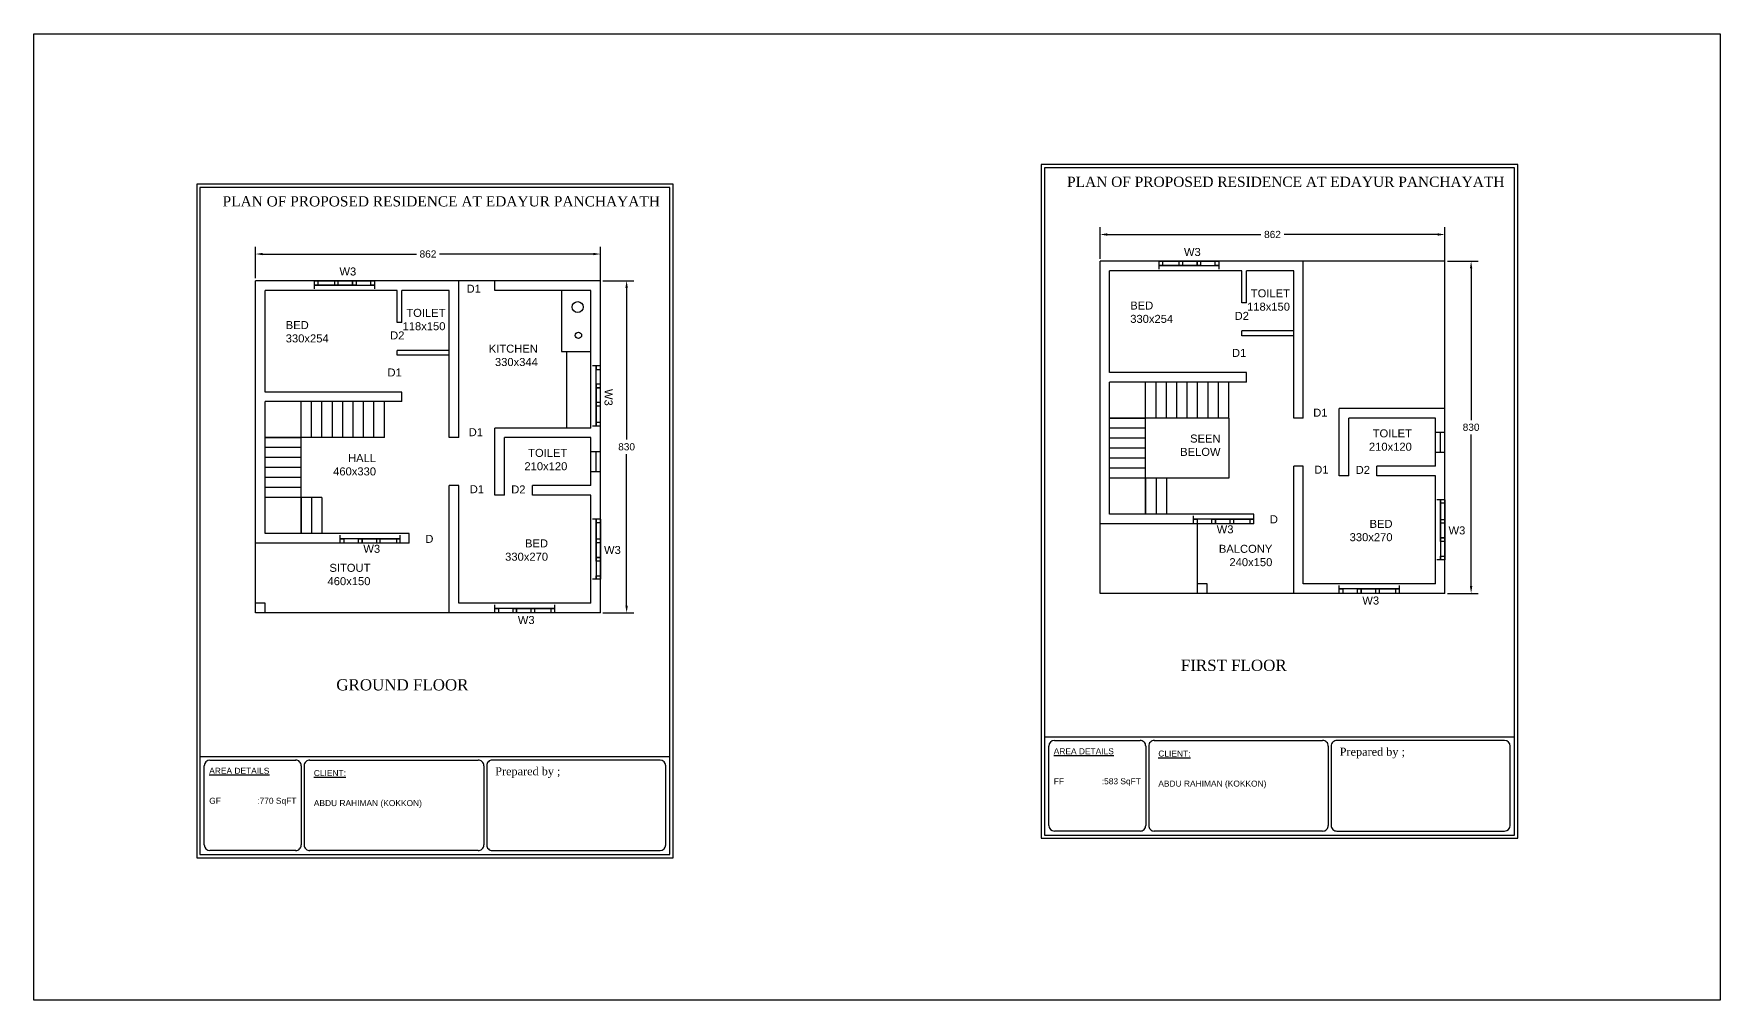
# Model space of a CAD drawing. Header units: inches. Extents: x -2903 to 3367, y -161 to 1064.
# Drawn here: x -71.7 to -29.55, y 891.74 to 915.89 of the extents above; entities that cross this region are included whole.
import ezdxf

# ---------------------------------------------------------------- set-up
doc = ezdxf.new("R2010")
doc.units = ezdxf.units.IN
doc.header["$MEASUREMENT"] = 0
doc.layers.add('--plan', color=7, linetype='Continuous')
doc.layers.add('PLAN', color=10, linetype='Continuous')
doc.styles.add('SA', font='times.ttf')
doc.styles.get("Standard").update_dxf_attribs({"font": 'arial.ttf'})
doc.dimstyles.get("Standard").update_dxf_attribs({"dimtxt": 0.18, "dimasz": 0.18, "dimexe": 0.18, "dimexo": 0.0625, "dimgap": 0.09, "dimtad": 0, "dimtih": 1, "dimtoh": 1, "dimdec": 0, "dimlfac": 100, "dimzin": 0, "dimdsep": 46, "dimtxsty": 'Standard', "dimcen": 0.09, "dimadec": 0, "dimazin": 0, "dimtfac": 1, "dimtdec": 0, "dimtofl": 0, "dimtmove": 0, "dimatfit": 3, "dimfxl": 1, "dimtolj": 1, "dimtzin": 0, "dimarcsym": 0})

# ---------------------------------------------------------------- blocks, each defined once
blk = doc.blocks.new('*D74')
at = {"color": 0, "lineweight": -2, "transparency": 16777216}
for p, q in [((-66.154, 909.781), (-66.154, 910.567)), ((-65.974, 910.387), (-62.132, 910.387)), ((-57.714, 910.387), (-61.556, 910.387)), ((-57.534, 909.781), (-57.534, 910.567))]:
    blk.add_line(p, q, dxfattribs=at)
at = {"color": 0, "transparency": 16777216}
for points in [[(-65.974, 910.417), (-65.974, 910.357), (-66.154, 910.387)], [(-57.714, 910.417), (-57.714, 910.357), (-57.534, 910.387)]]:
    blk.add_solid(points, dxfattribs=at)
at = {"layer": 'Defpoints', "color": 0, "transparency": 16777216}
for p in [(-57.534, 910.387), (-66.154, 909.719), (-57.534, 909.719)]:
    blk.add_point(p, dxfattribs=at)
at = {"color": 0, "transparency": 16777216, "insert": (-61.844, 910.387), "char_height": 0.18, "attachment_point": 5}
blk.add_mtext('\\A1;862', dxfattribs=at)
blk = doc.blocks.new('*D75')
at = {"color": 0, "lineweight": -2, "transparency": 16777216}
for p, q in [((-57.471, 909.719), (-56.701, 909.719)), ((-56.881, 909.539), (-56.881, 905.75)), ((-56.881, 901.599), (-56.881, 905.387)), ((-57.471, 901.419), (-56.701, 901.419))]:
    blk.add_line(p, q, dxfattribs=at)
at = {"color": 0, "transparency": 16777216}
for points in [[(-56.911, 909.539), (-56.851, 909.539), (-56.881, 909.719)], [(-56.911, 901.599), (-56.851, 901.599), (-56.881, 901.419)]]:
    blk.add_solid(points, dxfattribs=at)
at = {"layer": 'Defpoints', "color": 0, "transparency": 16777216}
for p in [(-57.534, 909.719), (-57.534, 901.419), (-56.881, 901.419)]:
    blk.add_point(p, dxfattribs=at)
at = {"color": 0, "transparency": 16777216, "insert": (-56.881, 905.569), "char_height": 0.18, "attachment_point": 5}
blk.add_mtext('\\A1;830', dxfattribs=at)
blk = doc.blocks.new('*D76')
at = {"color": 0, "lineweight": -2, "transparency": 16777216}
for p, q in [((-45.052, 910.269), (-45.052, 911.055)), ((-44.872, 910.875), (-41.03, 910.875)), ((-36.612, 910.875), (-40.454, 910.875)), ((-36.432, 910.269), (-36.432, 911.055))]:
    blk.add_line(p, q, dxfattribs=at)
at = {"color": 0, "transparency": 16777216}
for points in [[(-44.872, 910.905), (-44.872, 910.845), (-45.052, 910.875)], [(-36.612, 910.905), (-36.612, 910.845), (-36.432, 910.875)]]:
    blk.add_solid(points, dxfattribs=at)
at = {"layer": 'Defpoints', "color": 0, "transparency": 16777216}
for p in [(-36.432, 910.875), (-45.052, 910.207), (-36.432, 910.207)]:
    blk.add_point(p, dxfattribs=at)
at = {"color": 0, "transparency": 16777216, "insert": (-40.742, 910.875), "char_height": 0.18, "attachment_point": 5}
blk.add_mtext('\\A1;862', dxfattribs=at)
blk = doc.blocks.new('*D77')
at = {"color": 0, "lineweight": -2, "transparency": 16777216}
for p, q in [((-36.369, 910.207), (-35.599, 910.207)), ((-35.779, 910.027), (-35.779, 906.239)), ((-35.779, 902.087), (-35.779, 905.875)), ((-36.369, 901.907), (-35.599, 901.907))]:
    blk.add_line(p, q, dxfattribs=at)
at = {"color": 0, "transparency": 16777216}
for points in [[(-35.809, 910.027), (-35.749, 910.027), (-35.779, 910.207)], [(-35.809, 902.087), (-35.749, 902.087), (-35.779, 901.907)]]:
    blk.add_solid(points, dxfattribs=at)
at = {"layer": 'Defpoints', "color": 0, "transparency": 16777216}
for p in [(-36.432, 910.207), (-36.432, 901.907), (-35.779, 901.907)]:
    blk.add_point(p, dxfattribs=at)
at = {"color": 0, "transparency": 16777216, "insert": (-35.779, 906.057), "char_height": 0.18, "attachment_point": 5}
blk.add_mtext('\\A1;830', dxfattribs=at)

msp = doc.modelspace()

# ---------------------------------------------------------------- linework, layer by layer
at = {"layer": '--plan', "ltscale": 0.1}
for p, q in [((-43.582, 910.207), (-43.582, 910.007)), ((-43.582, 910.187), (-43.582, 910.097)), ((-42.537, 910.097), (-43.582, 910.097)), ((-43.492, 910.207), (-43.492, 910.097)), ((-43.492, 910.187), (-43.492, 910.097)), ((-43.082, 910.207), (-43.082, 910.097)), ((-43.082, 910.187), (-43.082, 910.097)), ((-42.992, 910.207), (-42.992, 910.097)), ((-42.992, 910.207), (-42.992, 910.097)), ((-42.627, 910.207), (-42.627, 910.097)), ((-42.627, 910.187), (-42.627, 910.097)), ((-42.537, 910.207), (-42.537, 910.097)), ((-42.537, 910.207), (-42.537, 910.097)), ((-64.684, 909.719), (-64.684, 909.519)), ((-64.684, 909.699), (-64.684, 909.609)), ((-63.639, 909.609), (-64.684, 909.609)), ((-64.594, 909.719), (-64.594, 909.609)), ((-64.594, 909.699), (-64.594, 909.609)), ((-64.184, 909.719), (-64.184, 909.609)), ((-64.184, 909.699), (-64.184, 909.609)), ((-64.094, 909.719), (-64.094, 909.609)), ((-64.094, 909.719), (-64.094, 909.609)), ((-63.729, 909.719), (-63.729, 909.609)), ((-63.729, 909.699), (-63.729, 909.609)), ((-63.639, 909.719), (-63.639, 909.609)), ((-63.639, 909.719), (-63.639, 909.609)), ((-57.644, 907.134), (-57.644, 906.089)), ((-57.534, 907.134), (-57.644, 907.134)), ((-57.534, 907.134), (-57.644, 907.134)), ((-57.554, 907.044), (-57.644, 907.044)), ((-57.534, 907.044), (-57.644, 907.044)), ((-57.534, 906.679), (-57.644, 906.679)), ((-57.534, 906.679), (-57.644, 906.679)), ((-57.554, 906.589), (-57.644, 906.589)), ((-57.534, 906.589), (-57.644, 906.589)), ((-57.534, 906.089), (-57.734, 906.089)), ((-57.554, 906.179), (-57.644, 906.179)), ((-57.534, 906.179), (-57.644, 906.179)), ((-57.554, 906.089), (-57.644, 906.089)), ((-36.432, 904.247), (-36.632, 904.247)), ((-36.452, 904.247), (-36.542, 904.247)), ((-36.542, 903.202), (-36.542, 904.247)), ((-36.452, 904.157), (-36.542, 904.157)), ((-36.432, 904.157), (-36.542, 904.157)), ((-57.534, 903.759), (-57.734, 903.759)), ((-57.554, 903.759), (-57.644, 903.759)), ((-57.644, 902.714), (-57.644, 903.759)), ((-57.554, 903.669), (-57.644, 903.669)), ((-57.534, 903.669), (-57.644, 903.669)), ((-42.257, 903.757), (-41.212, 903.757)), ((-42.257, 903.647), (-42.257, 903.757)), ((-42.257, 903.647), (-42.257, 903.757)), ((-42.167, 903.667), (-42.167, 903.757)), ((-42.167, 903.647), (-42.167, 903.757)), ((-41.802, 903.647), (-41.802, 903.757)), ((-41.802, 903.647), (-41.802, 903.757)), ((-41.712, 903.667), (-41.712, 903.757)), ((-41.712, 903.647), (-41.712, 903.757)), ((-41.302, 903.667), (-41.302, 903.757)), ((-41.302, 903.647), (-41.302, 903.757)), ((-41.212, 903.647), (-41.212, 903.847)), ((-41.212, 903.667), (-41.212, 903.757)), ((-36.452, 903.747), (-36.542, 903.747)), ((-36.432, 903.747), (-36.542, 903.747)), ((-36.432, 903.657), (-36.542, 903.657)), ((-36.432, 903.657), (-36.542, 903.657)), ((-63.58, 903.269), (-62.535, 903.269)), ((-63.58, 903.159), (-63.58, 903.269)), ((-63.58, 903.159), (-63.58, 903.269)), ((-63.49, 903.179), (-63.49, 903.269)), ((-63.49, 903.159), (-63.49, 903.269)), ((-63.125, 903.159), (-63.125, 903.269)), ((-63.125, 903.159), (-63.125, 903.269)), ((-63.035, 903.179), (-63.035, 903.269)), ((-63.035, 903.159), (-63.035, 903.269)), ((-62.625, 903.179), (-62.625, 903.269)), ((-62.625, 903.159), (-62.625, 903.269)), ((-62.535, 903.159), (-62.535, 903.359)), ((-62.535, 903.179), (-62.535, 903.269)), ((-57.554, 903.259), (-57.644, 903.259)), ((-57.534, 903.259), (-57.644, 903.259)), ((-57.534, 903.169), (-57.644, 903.169)), ((-57.534, 903.169), (-57.644, 903.169)), ((-36.452, 903.292), (-36.542, 903.292)), ((-36.432, 903.292), (-36.542, 903.292)), ((-36.432, 903.202), (-36.542, 903.202)), ((-36.432, 903.202), (-36.542, 903.202)), ((-57.554, 902.804), (-57.644, 902.804)), ((-57.534, 902.804), (-57.644, 902.804)), ((-57.534, 902.714), (-57.644, 902.714)), ((-57.534, 902.714), (-57.644, 902.714)), ((-38.617, 902.017), (-37.572, 902.017)), ((-38.617, 901.907), (-38.617, 902.017)), ((-38.617, 901.907), (-38.617, 902.017)), ((-38.527, 901.927), (-38.527, 902.017)), ((-38.527, 901.907), (-38.527, 902.017)), ((-38.162, 901.907), (-38.162, 902.017)), ((-38.162, 901.907), (-38.162, 902.017)), ((-38.072, 901.927), (-38.072, 902.017)), ((-38.072, 901.907), (-38.072, 902.017)), ((-37.662, 901.927), (-37.662, 902.017)), ((-37.662, 901.907), (-37.662, 902.017)), ((-37.572, 901.907), (-37.572, 902.107)), ((-37.572, 901.927), (-37.572, 902.017)), ((-59.719, 901.529), (-58.674, 901.529)), ((-59.719, 901.419), (-59.719, 901.529)), ((-59.719, 901.419), (-59.719, 901.529)), ((-59.629, 901.439), (-59.629, 901.529)), ((-59.629, 901.419), (-59.629, 901.529)), ((-59.264, 901.419), (-59.264, 901.529)), ((-59.264, 901.419), (-59.264, 901.529)), ((-59.174, 901.439), (-59.174, 901.529)), ((-59.174, 901.419), (-59.174, 901.529)), ((-58.764, 901.439), (-58.764, 901.529)), ((-58.764, 901.419), (-58.764, 901.529)), ((-58.674, 901.419), (-58.674, 901.619)), ((-58.674, 901.439), (-58.674, 901.529))]:
    msp.add_line(p, q, dxfattribs=at)
for p, q in [((-36.432, 901.907), (-36.432, 910.367)), ((-57.534, 901.419), (-57.534, 909.879)), ((-45.052, 901.907), (-45.052, 910.207)), ((-36.432, 910.207), (-45.052, 910.207)), ((-44.812, 910.207), (-45.052, 910.207)), ((-44.812, 907.427), (-44.812, 909.967)), ((-41.512, 909.967), (-44.812, 909.967)), ((-39.972, 910.207), (-44.212, 910.207)), ((-43.582, 910.207), (-42.082, 910.207)), ((-42.082, 910.207), (-42.082, 910.007)), ((-41.512, 909.167), (-41.512, 909.967)), ((-41.512, 909.167), (-41.512, 909.967)), ((-41.392, 909.167), (-41.392, 909.967)), ((-40.212, 909.967), (-41.392, 909.967)), ((-40.212, 906.287), (-40.212, 909.967)), ((-39.972, 906.287), (-39.972, 910.207)), ((-66.154, 901.419), (-66.154, 909.719)), ((-57.534, 909.719), (-66.154, 909.719)), ((-65.914, 909.719), (-66.154, 909.719)), ((-65.914, 906.939), (-65.914, 909.479)), ((-62.614, 909.479), (-65.914, 909.479)), ((-61.074, 909.719), (-65.314, 909.719)), ((-64.684, 909.719), (-63.184, 909.719)), ((-63.184, 909.719), (-63.184, 909.519)), ((-62.614, 908.679), (-62.614, 909.479)), ((-62.614, 908.679), (-62.614, 909.479)), ((-61.314, 909.479), (-62.494, 909.479)), ((-62.494, 908.679), (-62.494, 909.479)), ((-61.314, 905.799), (-61.314, 909.479)), ((-61.074, 905.799), (-61.074, 909.719)), ((-60.174, 909.479), (-60.174, 909.719)), ((-57.774, 909.479), (-60.174, 909.479)), ((-57.774, 906.039), (-57.774, 909.479)), ((-41.392, 909.167), (-41.512, 909.167)), ((-62.494, 908.679), (-62.614, 908.679)), ((-41.512, 908.347), (-41.512, 908.467)), ((-41.512, 908.347), (-41.512, 908.467)), ((-40.212, 908.467), (-41.512, 908.467)), ((-40.212, 908.347), (-41.512, 908.347)), ((-62.614, 907.859), (-62.614, 907.979)), ((-62.614, 907.859), (-62.614, 907.979)), ((-61.314, 907.979), (-62.614, 907.979)), ((-61.314, 907.859), (-62.614, 907.859)), ((-58.384, 907.951), (-58.384, 906.039)), ((-57.534, 907.589), (-57.734, 907.589)), ((-57.534, 906.089), (-57.534, 907.589)), ((-42.031, 907.427), (-44.812, 907.427)), ((-41.392, 907.427), (-43.512, 907.427)), ((-41.392, 907.187), (-41.392, 907.427)), ((-63.133, 906.939), (-65.914, 906.939)), ((-62.494, 906.939), (-64.614, 906.939)), ((-62.494, 906.699), (-62.494, 906.939)), ((-44.812, 903.887), (-44.812, 907.187)), ((-41.392, 907.187), (-44.812, 907.187)), ((-43.912, 903.887), (-43.912, 907.187)), ((-43.912, 906.287), (-43.912, 907.187)), ((-43.652, 906.287), (-43.652, 907.187)), ((-43.392, 906.287), (-43.392, 907.187)), ((-43.132, 906.287), (-43.132, 907.187)), ((-42.872, 906.287), (-42.872, 907.187)), ((-42.612, 906.287), (-42.612, 907.187)), ((-42.352, 906.287), (-42.352, 907.187)), ((-42.092, 906.287), (-42.092, 907.187)), ((-41.832, 906.287), (-41.832, 907.187)), ((-65.914, 903.399), (-65.914, 906.699)), ((-62.494, 906.699), (-65.914, 906.699)), ((-65.014, 903.399), (-65.014, 906.699)), ((-65.014, 905.799), (-65.014, 906.699)), ((-64.754, 905.799), (-64.754, 906.699)), ((-64.494, 905.799), (-64.494, 906.699)), ((-64.234, 905.799), (-64.234, 906.699)), ((-63.974, 905.799), (-63.974, 906.699)), ((-63.714, 905.799), (-63.714, 906.699)), ((-63.454, 905.799), (-63.454, 906.699)), ((-63.194, 905.799), (-63.194, 906.699)), ((-62.934, 905.799), (-62.934, 906.699)), ((-39.072, 904.847), (-39.072, 906.527)), ((-36.432, 906.527), (-39.072, 906.527)), ((-41.832, 906.287), (-44.812, 906.287)), ((-44.812, 906.287), (-43.912, 906.287)), ((-43.912, 906.287), (-44.812, 906.287)), ((-41.832, 906.287), (-41.832, 904.787)), ((-39.972, 906.287), (-40.212, 906.287)), ((-38.832, 904.847), (-38.832, 906.287)), ((-36.672, 906.287), (-38.832, 906.287)), ((-36.672, 905.087), (-36.672, 906.287)), ((-62.934, 905.799), (-65.914, 905.799)), ((-65.914, 905.799), (-65.014, 905.799)), ((-65.014, 905.799), (-65.914, 905.799)), ((-61.074, 905.799), (-61.314, 905.799)), ((-60.174, 904.359), (-60.174, 906.039)), ((-57.774, 906.039), (-60.174, 906.039)), ((-59.934, 904.359), (-59.934, 905.799)), ((-57.774, 905.799), (-59.934, 905.799)), ((-57.774, 904.599), (-57.774, 905.799)), ((-43.912, 906.037), (-44.812, 906.037)), ((-43.912, 905.787), (-44.812, 905.787)), ((-36.672, 905.937), (-36.432, 905.937)), ((-36.552, 905.937), (-36.552, 905.437)), ((-65.014, 905.549), (-65.914, 905.549)), ((-65.014, 905.299), (-65.914, 905.299)), ((-57.774, 905.449), (-57.534, 905.449)), ((-57.654, 905.449), (-57.654, 904.949)), ((-43.912, 905.537), (-44.812, 905.537)), ((-43.912, 905.287), (-44.812, 905.287)), ((-36.672, 905.437), (-36.432, 905.437)), ((-65.014, 905.049), (-65.914, 905.049)), ((-65.014, 904.799), (-65.914, 904.799)), ((-57.774, 904.949), (-57.534, 904.949)), ((-43.912, 905.037), (-44.812, 905.037)), ((-40.212, 901.907), (-40.212, 905.087)), ((-39.972, 905.087), (-40.212, 905.087)), ((-39.972, 902.147), (-39.972, 905.087)), ((-38.832, 904.847), (-39.072, 904.847)), ((-38.132, 904.847), (-38.132, 905.087)), ((-36.672, 905.087), (-38.132, 905.087)), ((-36.672, 904.847), (-38.132, 904.847)), ((-36.672, 902.147), (-36.672, 904.847)), ((-65.014, 904.549), (-65.914, 904.549)), ((-61.314, 901.419), (-61.314, 904.599)), ((-61.074, 904.599), (-61.314, 904.599)), ((-61.074, 901.659), (-61.074, 904.599)), ((-59.234, 904.359), (-59.234, 904.599)), ((-57.774, 904.599), (-59.234, 904.599)), ((-41.832, 904.787), (-44.812, 904.787)), ((-43.912, 904.787), (-43.912, 903.887)), ((-43.652, 904.787), (-43.652, 903.887)), ((-43.392, 904.787), (-43.392, 903.887)), ((-64.494, 904.299), (-65.914, 904.299)), ((-65.014, 904.299), (-65.014, 903.399)), ((-64.754, 904.299), (-64.754, 903.399)), ((-64.494, 904.299), (-64.494, 903.399)), ((-59.934, 904.359), (-60.174, 904.359)), ((-57.774, 904.359), (-59.234, 904.359)), ((-57.774, 901.659), (-57.774, 904.359)), ((-36.542, 904.247), (-36.542, 903.202)), ((-36.432, 904.247), (-36.432, 902.747)), ((-57.644, 903.759), (-57.644, 902.714)), ((-57.534, 903.759), (-57.534, 902.259)), ((-45.052, 901.907), (-45.052, 903.647)), ((-41.212, 903.647), (-45.052, 903.647)), ((-41.212, 903.887), (-44.812, 903.887)), ((-42.712, 903.647), (-42.712, 903.847)), ((-41.212, 903.647), (-42.712, 903.647)), ((-42.612, 901.907), (-42.612, 903.647)), ((-41.212, 903.647), (-41.212, 903.887)), ((-36.542, 903.792), (-36.542, 902.747)), ((-66.154, 901.419), (-66.154, 903.159)), ((-62.314, 903.159), (-66.154, 903.159)), ((-62.314, 903.399), (-65.914, 903.399)), ((-64.035, 903.159), (-64.035, 903.359)), ((-62.535, 903.159), (-64.035, 903.159)), ((-62.314, 903.159), (-62.314, 903.399)), ((-57.644, 903.304), (-57.644, 902.259)), ((-36.542, 903.202), (-36.542, 903.292)), ((-36.542, 903.292), (-36.432, 903.292)), ((-57.644, 902.714), (-57.644, 902.804)), ((-57.644, 902.804), (-57.534, 902.804)), ((-36.432, 902.747), (-36.632, 902.747)), ((-36.542, 902.747), (-36.542, 902.837)), ((-36.542, 902.837), (-36.432, 902.837)), ((-57.644, 902.259), (-57.644, 902.349)), ((-57.644, 902.349), (-57.534, 902.349)), ((-57.534, 902.259), (-57.734, 902.259)), ((-36.432, 901.907), (-45.052, 901.907)), ((-42.372, 902.147), (-42.612, 902.147)), ((-42.372, 901.907), (-42.372, 902.147)), ((-36.672, 902.147), (-39.972, 902.147)), ((-39.072, 901.907), (-39.072, 902.107)), ((-37.572, 901.907), (-39.072, 901.907)), ((-65.914, 901.659), (-66.154, 901.659)), ((-65.914, 901.419), (-65.914, 901.659)), ((-57.774, 901.659), (-61.074, 901.659)), ((-60.174, 901.419), (-60.174, 901.619)), ((-57.534, 901.419), (-66.154, 901.419)), ((-58.674, 901.419), (-60.174, 901.419)), ((-46.332, 897.736), (-46.332, 898.088)), ((-46.19, 898.229), (-44.045, 898.229)), ((-43.909, 898.088), (-43.909, 897.736)), ((-43.835, 898.088), (-43.835, 897.736)), ((-43.699, 898.229), (-39.489, 898.229)), ((-39.348, 898.088), (-39.348, 897.736)), ((-39.274, 898.088), (-39.274, 897.736)), ((-34.944, 898.229), (-39.132, 898.229)), ((-34.802, 897.736), (-34.802, 898.088)), ((-67.292, 897.741), (-65.147, 897.741)), ((-64.801, 897.741), (-60.591, 897.741)), ((-56.046, 897.741), (-60.234, 897.741)), ((-46.332, 896.108), (-46.332, 897.991)), ((-43.909, 897.991), (-43.909, 896.108)), ((-43.835, 897.991), (-43.835, 896.108)), ((-39.348, 897.991), (-39.348, 896.108)), ((-39.274, 897.991), (-39.274, 896.108)), ((-34.802, 896.108), (-34.802, 897.991)), ((-67.434, 897.247), (-67.434, 897.599)), ((-67.434, 895.62), (-67.434, 897.503)), ((-65.011, 897.599), (-65.011, 897.247)), ((-65.011, 897.503), (-65.011, 895.62)), ((-64.937, 897.599), (-64.937, 897.247)), ((-64.937, 897.503), (-64.937, 895.62)), ((-60.449, 897.599), (-60.449, 897.247)), ((-60.449, 897.503), (-60.449, 895.62)), ((-60.376, 897.599), (-60.376, 897.247)), ((-60.376, 897.503), (-60.376, 895.62)), ((-55.904, 897.247), (-55.904, 897.599)), ((-55.904, 895.62), (-55.904, 897.503)), ((-44.045, 895.966), (-46.19, 895.966)), ((-39.489, 895.966), (-43.699, 895.966)), ((-39.132, 895.966), (-34.944, 895.966)), ((-65.147, 895.478), (-67.292, 895.478)), ((-60.591, 895.478), (-64.801, 895.478)), ((-60.234, 895.478), (-56.046, 895.478))]:
    msp.add_line(p, q)
for points in [[(-71.695, 915.893), (-29.553, 915.893), (-29.553, 891.737), (-71.695, 891.737)], [(-57.774, 909.479), (-58.51, 909.479), (-58.51, 907.951), (-57.774, 907.951)]]:
    msp.add_lwpolyline(points, close=True)
for points in [[(-43.582, 910.097), (-42.537, 910.097), (-42.627, 910.097), (-42.627, 910.207)], [(-43.127, 910.097), (-42.082, 910.097), (-42.172, 910.097), (-42.172, 910.207)], [(-64.684, 909.609), (-63.639, 909.609), (-63.729, 909.609), (-63.729, 909.719)], [(-64.229, 909.609), (-63.184, 909.609), (-63.274, 909.609), (-63.274, 909.719)], [(-57.644, 906.544), (-57.644, 907.589), (-57.644, 907.499), (-57.534, 907.499)], [(-57.644, 906.089), (-57.644, 907.134), (-57.644, 907.044), (-57.534, 907.044)], [(-41.667, 903.757), (-42.712, 903.757), (-42.622, 903.757), (-42.622, 903.647)], [(-41.212, 903.757), (-42.257, 903.757), (-42.167, 903.757), (-42.167, 903.647)], [(-62.99, 903.269), (-64.035, 903.269), (-63.945, 903.269), (-63.945, 903.159)], [(-62.535, 903.269), (-63.58, 903.269), (-63.49, 903.269), (-63.49, 903.159)], [(-38.027, 902.017), (-39.072, 902.017), (-38.982, 902.017), (-38.982, 901.907)], [(-37.572, 902.017), (-38.617, 902.017), (-38.527, 902.017), (-38.527, 901.907)], [(-59.129, 901.529), (-60.174, 901.529), (-60.084, 901.529), (-60.084, 901.419)], [(-58.674, 901.529), (-59.719, 901.529), (-59.629, 901.529), (-59.629, 901.419)]]:
    msp.add_lwpolyline(points)
for centre, radius in [((-58.103, 909.061), 0.137), ((-58.085, 908.355), 0.0794)]:
    msp.add_circle(centre, radius)
for centre, radius, start, end in [((-46.19, 898.088), 0.142, 90, 180), ((-44.048, 898.091), 0.139, 358.8163, 91.1837), ((-43.696, 898.091), 0.139, 88.8163, 181.1837), ((-39.487, 898.091), 0.139, 358.8163, 91.1837), ((-39.135, 898.091), 0.139, 88.8163, 181.1837), ((-34.944, 898.088), 0.142, 0, 90), ((-67.292, 897.599), 0.142, 90, 180), ((-65.15, 897.602), 0.139, 358.8163, 91.1837), ((-64.798, 897.602), 0.139, 88.8163, 181.1837), ((-60.588, 897.602), 0.139, 358.8163, 91.1837), ((-60.237, 897.602), 0.139, 88.8163, 181.1837), ((-56.046, 897.599), 0.142, 0, 90), ((-46.19, 896.108), 0.142, 180, 270), ((-44.048, 896.105), 0.139, 268.8163, 1.1837), ((-43.696, 896.105), 0.139, 178.8163, 271.1837), ((-39.487, 896.105), 0.139, 268.8163, 1.1837), ((-39.135, 896.105), 0.139, 178.8163, 271.1837), ((-34.944, 896.108), 0.142, 270, 0), ((-67.292, 895.62), 0.142, 180, 270), ((-65.15, 895.617), 0.139, 268.8163, 1.1837), ((-64.798, 895.617), 0.139, 178.8163, 271.1837), ((-60.588, 895.617), 0.139, 268.8163, 1.1837), ((-60.237, 895.617), 0.139, 178.8163, 271.1837), ((-56.046, 895.62), 0.142, 270, 0)]:
    msp.add_arc(centre, radius, start, end)
at = {"layer": 'PLAN', "color": 0}
for p, q in [((-46.441, 898.32), (-34.697, 898.32)), ((-67.543, 897.832), (-55.799, 897.832)), ((-46.439, 895.866), (-34.695, 895.866)), ((-67.541, 895.377), (-55.797, 895.377))]:
    msp.add_line(p, q, dxfattribs=at)
for points in [[(-34.614, 912.624), (-46.52, 912.624), (-46.52, 895.785), (-34.614, 895.785)], [(-34.695, 912.543), (-46.439, 912.543), (-46.439, 895.866), (-34.695, 895.866)], [(-55.716, 912.135), (-67.622, 912.135), (-67.622, 895.296), (-55.716, 895.296)], [(-55.797, 912.054), (-67.541, 912.054), (-67.541, 895.377), (-55.797, 895.377)]]:
    msp.add_lwpolyline(points, close=True, dxfattribs=at)

# ---------------------------------------------------------------- texts
at = {"layer": '--plan', "ltscale": 0.1, "attachment_point": 1, "style": 'SA'}
for s, insert, char_height, width in [('\\A1;   PLAN OF PROPOSED RESIDENCE AT EDAYUR PANCHAYATH', (-46.163, 912.32), 0.25484, 15.94342), ('\\A1;   PLAN OF PROPOSED RESIDENCE AT EDAYUR PANCHAYATH', (-67.265, 911.832), 0.25484, 15.94342), ('FIRST FLOOR', (-43.032, 900.249), 0.28, 17.51749), ('GROUND FLOOR', (-64.134, 899.761), 0.28, 17.51749)]:
    msp.add_mtext(s, dxfattribs=dict(at, insert=insert, char_height=char_height, width=width))
at = {"attachment_point": 1}
for s, insert, char_height, width in [('W3', (-42.954, 910.539), 0.2, 1.42076), ('W3', (-64.056, 910.051), 0.2, 1.42076), ('W3', (-42.136, 903.608), 0.2, 1.42076), ('W3', (-36.343, 903.58), 0.2, 1.42076), ('W3', (-63.459, 903.12), 0.2, 1.42076), ('W3', (-57.445, 903.092), 0.2, 1.42076), ('W3', (-38.497, 901.828), 0.2, 1.42076), ('W3', (-59.599, 901.34), 0.2, 1.42076), ('{\\fTimes New Roman|b0|i0|c0|p18;Prepared by ;}', (-39.063, 898.05), 0.20249, 4.70043), ('{\\fTimes New Roman|b0|i0|c0|p18;Prepared by ;}', (-39.063, 898.05), 0.20249, 4.70043), ('{\\fTimes New Roman|b0|i0|c0|p18;Prepared by ;}', (-60.165, 897.562), 0.20249, 4.70043), ('{\\fTimes New Roman|b0|i0|c0|p18;Prepared by ;}', (-60.165, 897.562), 0.20249, 4.70043)]:
    msp.add_mtext(s, dxfattribs=dict(at, insert=insert, char_height=char_height, width=width))
at = {"char_height": 0.2, "attachment_point": 1}
for s, width, insert in [('\\pxqr;D1', 1.58774, (-62.11, 909.621)), ('\\pxqr;TOILET\\P118x150', 1.58774, (-41.893, 909.505)), ('\\pxqr;TOILET\\P118x150', 1.58774, (-62.995, 909.017)), ('BED\\P330x254', 1.58774, (-44.296, 909.2)), ('BED\\P330x254', 1.58774, (-65.398, 908.712)), ('\\pxqr;D2', 1.58774, (-42.919, 908.942)), ('\\pxqr;D2', 1.58774, (-64.021, 908.454)), ('\\pxqr;KITCHEN\\P330x344', 1.59803, (-60.697, 908.122)), ('\\pxqr;D1', 1.58774, (-42.985, 908.016)), ('\\pxqr;D1', 1.58774, (-64.087, 907.527)), ('\\pxqr;D1', 1.58774, (-40.955, 906.523)), ('\\pxqr;D1', 1.58774, (-62.057, 906.035)), ('\\pxqr;SEEN BELOW', 1.58774, (-43.628, 905.876)), ('\\pxqr;TOILET\\P210x120', 1.58774, (-38.848, 906.005)), ('\\pxqr;HALL\\P460x330', 1.58774, (-64.73, 905.388)), ('\\pxqr;TOILET\\P210x120', 1.58774, (-59.95, 905.517)), ('\\pxqr;D1', 1.58774, (-40.929, 905.098)), ('\\pxqr;D2', 1.58774, (-39.894, 905.092)), ('\\pxqr;D1', 1.58774, (-62.031, 904.61)), ('\\pxqr;D2', 1.58774, (-60.995, 904.604)), ('\\pxqr;D', 1.58774, (-42.194, 903.858)), ('\\pxqr;BED\\P330x270', 1.58774, (-39.33, 903.744)), ('\\pxqr;D', 1.58774, (-63.296, 903.369)), ('\\pxqr;BED\\P330x270', 1.58774, (-60.432, 903.256)), ('\\pxqr;BALCONY\\P240x150', 1.58774, (-42.334, 903.12)), ('\\pxqr;SITOUT\\P460x150', 1.58774, (-64.87, 902.645))]:
    msp.add_mtext_dynamic_manual_height_columns(s, width=width, gutter_width=1, heights=[0], dxfattribs=dict(at, insert=insert))
at = {"insert": (-57.435, 907.014), "char_height": 0.2, "width": 1.42076, "attachment_point": 7, "rotation": 270}
msp.add_mtext('W3', dxfattribs=at)
at = {"layer": 'PLAN', "color": 0, "char_height": 0.14999, "attachment_point": 1}
for s, insert, width in [('\\pxt4.6154;{\\LAREA DETAILS}\\P\\P\\P\\ptz;FF ^I^I:583 SqFT', (-46.208, 898.036), 2.45692), ('\\pxt4.6154;{\\LCLIENT:\\P\\P\\P}ABDU RAHIMAN (KOKKON)', (-43.595, 897.978), 3.01126), ('\\pxt4.6154;{\\LAREA DETAILS}\\P\\P\\P\\ptz;GF ^I^I:770 SqFT', (-67.31, 897.548), 2.45692), ('\\pxt4.6154;{\\LCLIENT:\\P\\P\\P}ABDU RAHIMAN (KOKKON)', (-64.696, 897.49), 3.01126)]:
    msp.add_mtext(s, dxfattribs=dict(at, insert=insert, width=width))

# ---------------------------------------------------------------- dimensions: what is measured, and where the dimension line sits
for base, p1, p2, picture, middle in [((-36.432, 910.875), (-45.052, 910.207), (-36.432, 910.207), '*D76', (-40.742, 910.875)), ((-57.534, 910.387), (-66.154, 909.719), (-57.534, 909.719), '*D74', (-61.844, 910.387))]:
    dim = msp.add_linear_dim(base=base, p1=p1, p2=p2, dimstyle='Standard')
    dim.commit()
    dim.dimension.update_dxf_attribs({"geometry": picture, "text_midpoint": middle})
for base, p1, p2, picture, middle in [((-35.779, 901.907), (-36.432, 910.207), (-36.432, 901.907), '*D77', (-35.779, 906.057)), ((-56.881, 901.419), (-57.534, 909.719), (-57.534, 901.419), '*D75', (-56.881, 905.569))]:
    dim = msp.add_linear_dim(base=base, p1=p1, p2=p2, angle=90, dimstyle='Standard')
    dim.commit()
    dim.dimension.update_dxf_attribs({"geometry": picture, "text_midpoint": middle})

doc.saveas('drawing.dxf')
